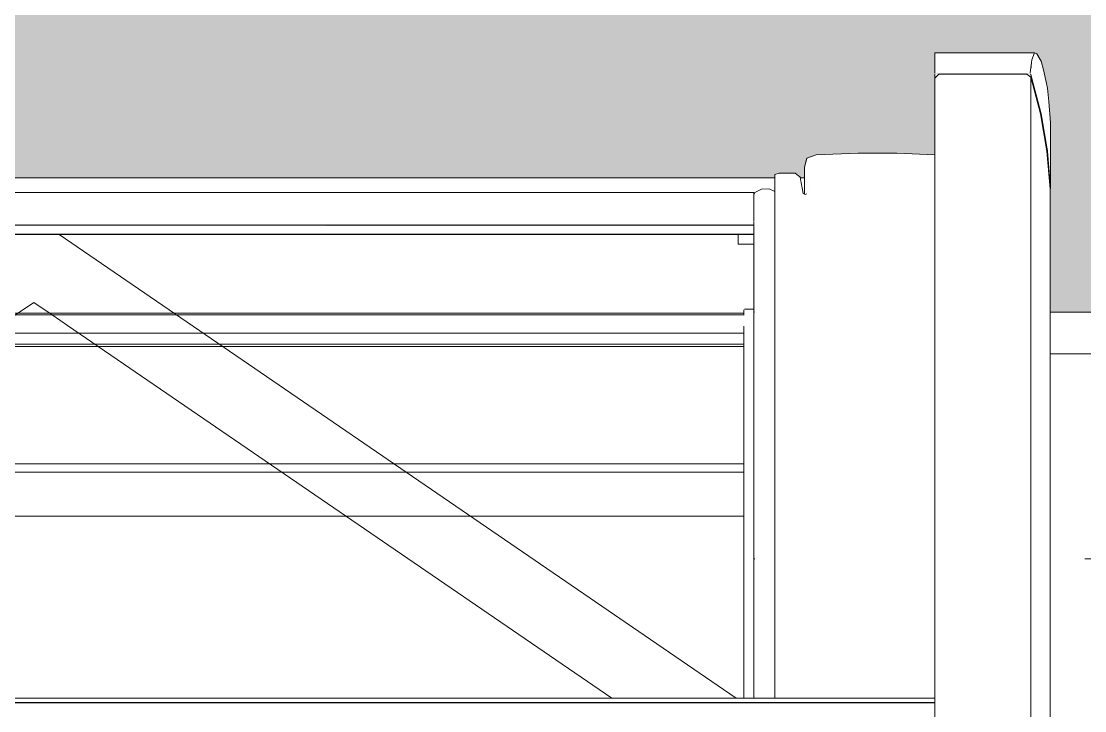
# Model space of a CAD drawing. Header units: metres. Extents: x -3 to 171, y -23 to 41.
# Drawn here: x 8.1647 to 8.61, y -0.8992 to -0.6104 of the extents above; entities that cross this region are included whole.
import ezdxf

# ---------------------------------------------------------------- set-up
doc = ezdxf.new("R2010")
doc.units = ezdxf.units.M
doc.header["$MEASUREMENT"] = 0
doc.set_wipeout_variables(frame=1)
doc.linetypes.add('Wipeout_Contour', pattern=[1, 0, -1])
for name, color, linetype in [('6._Dach PP STG1_1_310 Dachkonstruktion massiv', 7, 'Continuous'), ('6._Dach PP STG1_1_320 Dachstuhl', 7, 'Continuous'), ('6._Dach PP STG1_1_325 Dachfenster', 7, 'Continuous'), ('6._Dach PP STG1_1_330 Dachaufbau', 7, 'Continuous')]:
    doc.layers.add(name, color=color, linetype=linetype)

msp = doc.modelspace()

# ---------------------------------------------------------------- linework, layer by layer
at = {"layer": '6._Dach PP STG1_1_310 Dachkonstruktion massiv', "color": 7, "linetype": 'Continuous', "lineweight": 18, "ltscale": 1000, "flags": 128}
msp.add_lwpolyline([(11.16835, -0.83512), (7.80835, -0.83512)], dxfattribs=at)
at = {"layer": '6._Dach PP STG1_1_325 Dachfenster', "color": 7, "linetype": 'Continuous', "lineweight": 13, "ltscale": 1000, "true_color": 0xf4f4f4, "flags": 128}
msp.add_lwpolyline([(8.4673, -0.85476), (7.8727, -0.85476)], dxfattribs=at)

# ---------------------------------------------------------------- wipeouts: each hides what was drawn before it
at = {"color": 254, "linetype": 'Wipeout_Contour', "lineweight": 0, "ltscale": 38.158556}
msp.add_wipeout([(11.16835, -0.73222), (7.80835, -0.73222), (7.80835, -0.76511), (11.16835, -0.76511)], dxfattribs=at).dxf.layer = '6._Dach PP STG1_1_330 Dachaufbau'

# ---------------------------------------------------------------- next in the draw order: hatches: boundary and pattern name
at = {"layer": '6._Dach PP STG1_1_330 Dachaufbau', "linetype": 'Continuous', "lineweight": 0, "true_color": 0x000000}
h = msp.add_hatch(color=18, dxfattribs=at)
h.paths.add_polyline_path([(6.325, -0.39851), (6.325, -1.51148), (12.655, -1.51148), (12.655, -0.39851)])
h.paths.add_polyline_path([(7.80835, -1.24173), (7.80835, -0.73222), (11.16835, -0.73222), (11.16835, -1.24173)], flags=0)

# ---------------------------------------------------------------- next in the draw order: linework, layer by layer
at = {"layer": '6._Dach PP STG1_1_330 Dachaufbau', "color": 7, "linetype": 'Continuous', "lineweight": 18, "ltscale": 1000, "flags": 128}
msp.add_lwpolyline([(11.16835, -0.73222), (7.80835, -0.73222)], dxfattribs=at)

# ---------------------------------------------------------------- next in the draw order: wipeouts: each hides what was drawn before it
at = {"color": 254, "linetype": 'Wipeout_Contour', "lineweight": 0, "ltscale": 32.864357}
msp.add_wipeout([(7.8685, -0.69273), (8.4715, -0.69273), (8.4715, -0.68952), (7.8685, -0.68952)], dxfattribs=at).dxf.layer = '6._Dach PP STG1_1_325 Dachfenster'
at = {"color": 254, "linetype": 'Wipeout_Contour', "lineweight": 0, "ltscale": 32.866727}
msp.add_wipeout([(7.8686, -0.69624), (7.8686, -0.69965), (8.4714, -0.69965), (8.4714, -0.69624)], dxfattribs=at).dxf.layer = '6._Dach PP STG1_1_325 Dachfenster'
at = {"color": 254, "linetype": 'Wipeout_Contour', "lineweight": 0, "ltscale": 34.600574}
msp.add_wipeout([(8.61, -0.74974), (8.5955, -0.74975), (8.5955, -0.75477), (8.61, -0.75477)], dxfattribs=at).dxf.layer = '6._Dach PP STG1_1_325 Dachfenster'
at = {"color": 254, "linetype": 'Wipeout_Contour', "lineweight": 0, "ltscale": 38.186837}
msp.add_wipeout([(11.16835, -0.8121), (7.80835, -0.8121), (7.80835, -0.83559), (11.16835, -0.83559)], dxfattribs=at).dxf.layer = '6._Dach PP STG1_1_330 Dachaufbau'

# ---------------------------------------------------------------- next in the draw order: linework, layer by layer
at = {"layer": '6._Dach PP STG1_1_320 Dachstuhl', "color": 7, "linetype": 'Continuous', "lineweight": 18, "ltscale": 1000, "flags": 128}
msp.add_lwpolyline([(11.16835, -0.83559), (7.80835, -0.83559)], dxfattribs=at)
at = {"layer": '6._Dach PP STG1_1_325 Dachfenster', "color": 7, "linetype": 'Continuous', "lineweight": 13, "ltscale": 1000, "true_color": 0xf4f4f4, "flags": 128}
msp.add_lwpolyline([(7.8727, -0.83465), (8.4673, -0.83465)], dxfattribs=at)
at = {"layer": '6._Dach PP STG1_1_330 Dachaufbau', "color": 7, "linetype": 'Continuous', "lineweight": 18, "ltscale": 1000, "flags": 128}
msp.add_lwpolyline([(7.80835, -0.83559), (11.16835, -0.83559)], dxfattribs=at)

# ---------------------------------------------------------------- next in the draw order: wipeouts: each hides what was drawn before it
at = {"color": 254, "linetype": 'Wipeout_Contour', "lineweight": 0, "ltscale": 24.892085}
msp.add_wipeout([(7.8686, -0.69584), (8.4714, -0.69584), (7.8686, -0.69537)], dxfattribs=at).dxf.layer = '6._Dach PP STG1_1_325 Dachfenster'
at = {"color": 254, "linetype": 'Wipeout_Contour', "lineweight": 0, "ltscale": 38.173574}
msp.add_wipeout([(11.16835, -0.76511), (7.80835, -0.76511), (7.80835, -0.8121), (11.16835, -0.8121)], dxfattribs=at).dxf.layer = '6._Dach PP STG1_1_330 Dachaufbau'

# ---------------------------------------------------------------- next in the draw order: wipeouts: each hides what was drawn before it
at = {"color": 254, "linetype": 'Wipeout_Contour', "lineweight": 0, "ltscale": 34.150205}
msp.add_wipeout([(8.4821, -0.89401), (8.4887, -0.89401), (8.4887, -0.674), (8.4821, -0.674)], dxfattribs=at).dxf.layer = '6._Dach PP STG1_1_325 Dachfenster'
at = {"color": 254, "linetype": 'Wipeout_Contour', "lineweight": 0, "ltscale": 49.268545}
msp.add_wipeout([(7.8685, -0.6943), (7.8686, -0.69537), (8.4714, -0.69537), (8.4714, -0.69458), (8.4715, -0.69344), (7.8685, -0.69344)], dxfattribs=at).dxf.layer = '6._Dach PP STG1_1_325 Dachfenster'
at = {"color": 254, "linetype": 'Wipeout_Contour', "lineweight": 0, "ltscale": 98.232204}
msp.add_wipeout([(8.5955, -0.75477), (8.5955, -1.06427), (8.5963, -1.06932), (8.5976, -1.08603), (8.5976, -1.09471), (8.59761, -1.12357), (8.59762, -1.13397), (8.59763, -1.16316), (8.59763, -1.19678), (8.61, -1.19678), (8.61, -0.75477)], dxfattribs=at).dxf.layer = '6._Dach PP STG1_1_325 Dachfenster'

# ---------------------------------------------------------------- next in the draw order: wipeouts: each hides what was drawn before it
at = {"color": 254, "linetype": 'Wipeout_Contour', "lineweight": 0, "ltscale": 34.133404}
msp.add_wipeout([(8.4802, -0.67466), (8.4802, -0.89401), (8.4821, -0.89401), (8.4821, -0.674)], dxfattribs=at).dxf.layer = '6._Dach PP STG1_1_325 Dachfenster'
at = {"color": 254, "linetype": 'Wipeout_Contour', "lineweight": 0, "ltscale": 34.167862}
msp.add_wipeout([(8.4887, -0.674), (8.4887, -0.89401), (8.4908, -0.89401), (8.4908, -0.67569)], dxfattribs=at).dxf.layer = '6._Dach PP STG1_1_325 Dachfenster'
at = {"color": 254, "linetype": 'Wipeout_Contour', "lineweight": 0, "ltscale": 32.865008}
msp.add_wipeout([(7.8685, -0.69273), (7.8685, -0.69344), (8.4715, -0.69344), (8.4715, -0.69273)], dxfattribs=at).dxf.layer = '6._Dach PP STG1_1_325 Dachfenster'
at = {"color": 254, "linetype": 'Wipeout_Contour', "lineweight": 0, "ltscale": 24.892223}
msp.add_wipeout([(7.8686, -0.69624), (8.4714, -0.69624), (7.8686, -0.69584)], dxfattribs=at).dxf.layer = '6._Dach PP STG1_1_325 Dachfenster'

# ---------------------------------------------------------------- next in the draw order: wipeouts: each hides what was drawn before it
at = {"color": 254, "linetype": 'Wipeout_Contour', "lineweight": 0, "ltscale": 32.860059}
msp.add_wipeout([(8.4802, -0.67601), (7.8598, -0.67601), (7.8598, -0.67999), (8.4802, -0.67999)], dxfattribs=at).dxf.layer = '6._Dach PP STG1_1_325 Dachfenster'
at = {"color": 254, "linetype": 'Wipeout_Contour', "lineweight": 0, "ltscale": 34.182902}
msp.add_wipeout([(8.4929, -0.68293), (8.4929, -0.89401), (8.4937, -0.89401), (8.4937, -0.68263)], dxfattribs=at).dxf.layer = '6._Dach PP STG1_1_325 Dachfenster'

# ---------------------------------------------------------------- next in the draw order: linework, layer by layer
at = {"layer": '6._Dach PP STG1_1_325 Dachfenster', "color": 7, "linetype": 'Continuous', "lineweight": 13, "ltscale": 1000, "flags": 128}
msp.add_lwpolyline([(7.8598, -0.67601), (8.4802, -0.67601)], dxfattribs=at)

# ---------------------------------------------------------------- next in the draw order: wipeouts: each hides what was drawn before it
at = {"color": 254, "linetype": 'Wipeout_Contour', "lineweight": 0, "ltscale": 114.849793}
msp.add_wipeout([(7.8598, -0.67999), (7.8598, -0.6817), (7.8622, -0.6806), (7.8653, -0.6807), (7.8681, -0.6822), (7.8685, -0.6831), (7.8685, -0.68212), (8.4715, -0.68212), (8.4715, -0.6831), (8.4719, -0.6822), (8.4747, -0.6807), (8.4778, -0.6806), (8.4802, -0.6817), (8.4802, -0.67999)], dxfattribs=at).dxf.layer = '6._Dach PP STG1_1_325 Dachfenster'
at = {"color": 254, "linetype": 'Wipeout_Contour', "lineweight": 0, "ltscale": 34.179746}
msp.add_wipeout([(8.4921, -0.68255), (8.4921, -0.89401), (8.4929, -0.89401), (8.4929, -0.68293)], dxfattribs=at).dxf.layer = '6._Dach PP STG1_1_325 Dachfenster'

# ---------------------------------------------------------------- next in the draw order: wipeouts: each hides what was drawn before it
at = {"color": 254, "linetype": 'Wipeout_Contour', "lineweight": 0, "ltscale": 34.188949}
msp.add_wipeout([(8.4957, -0.67577), (8.4937, -0.68263), (8.4937, -0.89401), (8.4957, -0.89401)], dxfattribs=at).dxf.layer = '6._Dach PP STG1_1_325 Dachfenster'
at = {"color": 254, "linetype": 'Wipeout_Contour', "lineweight": 0, "ltscale": 34.125982}
msp.add_wipeout([(8.4778, -0.6806), (8.4778, -0.89401), (8.4802, -0.89401), (8.4802, -0.6817)], dxfattribs=at).dxf.layer = '6._Dach PP STG1_1_325 Dachfenster'
at = {"color": 254, "linetype": 'Wipeout_Contour', "lineweight": 0, "ltscale": 32.862164}
msp.add_wipeout([(7.8685, -0.68212), (7.8685, -0.68725), (8.4715, -0.68725), (8.4715, -0.68212)], dxfattribs=at).dxf.layer = '6._Dach PP STG1_1_325 Dachfenster'

# ---------------------------------------------------------------- next in the draw order: wipeouts: each hides what was drawn before it
at = {"color": 254, "linetype": 'Wipeout_Contour', "lineweight": 0, "ltscale": 34.176195}
msp.add_wipeout([(8.4908, -0.67569), (8.4908, -0.89401), (8.4921, -0.89401), (8.4921, -0.68255)], dxfattribs=at).dxf.layer = '6._Dach PP STG1_1_325 Dachfenster'
at = {"color": 254, "linetype": 'Wipeout_Contour', "lineweight": 0, "ltscale": 34.233514}
msp.add_wipeout([(8.4975, -0.89401), (8.5151, -0.89401), (8.5151, -0.67361), (8.4975, -0.67436)], dxfattribs=at).dxf.layer = '6._Dach PP STG1_1_325 Dachfenster'
at = {"color": 254, "linetype": 'Wipeout_Contour', "lineweight": 0, "ltscale": 32.863403}
msp.add_wipeout([(7.8685, -0.68725), (7.8685, -0.68952), (8.4715, -0.68952), (8.4715, -0.68725)], dxfattribs=at).dxf.layer = '6._Dach PP STG1_1_325 Dachfenster'

# ---------------------------------------------------------------- next in the draw order: wipeouts: each hides what was drawn before it
at = {"color": 254, "linetype": 'Wipeout_Contour', "lineweight": 0, "ltscale": 34.19504}
msp.add_wipeout([(8.4975, -0.67436), (8.4957, -0.67577), (8.4957, -0.89401), (8.4975, -0.89401)], dxfattribs=at).dxf.layer = '6._Dach PP STG1_1_325 Dachfenster'
at = {"color": 254, "linetype": 'Wipeout_Contour', "lineweight": 0, "ltscale": 34.30052}
msp.add_wipeout([(8.5151, -0.67361), (8.5151, -0.89401), (8.5313, -0.89401), (8.5313, -0.67361)], dxfattribs=at).dxf.layer = '6._Dach PP STG1_1_325 Dachfenster'
at = {"color": 254, "linetype": 'Wipeout_Contour', "lineweight": 0, "ltscale": 43.55546}
msp.add_wipeout([(8.4714, -0.69458), (8.4714, -0.89401), (8.4719, -0.6822), (8.4715, -0.6831), (8.4715, -0.6943)], dxfattribs=at).dxf.layer = '6._Dach PP STG1_1_325 Dachfenster'

# ---------------------------------------------------------------- next in the draw order: wipeouts: each hides what was drawn before it
at = {"color": 254, "linetype": 'Wipeout_Contour', "lineweight": 0, "ltscale": 34.317787}
msp.add_wipeout([(8.4937, -0.68254), (8.4927, -0.67149), (8.4927, -0.68284), (8.4936, -0.68268)], dxfattribs=at).dxf.layer = '6._Dach PP STG1_1_325 Dachfenster'
at = {"color": 254, "linetype": 'Wipeout_Contour', "lineweight": 0, "ltscale": 34.36449}
msp.add_wipeout([(8.5313, -0.89401), (8.5472, -0.89401), (8.5472, -0.67429), (8.5313, -0.67361)], dxfattribs=at).dxf.layer = '6._Dach PP STG1_1_325 Dachfenster'
at = {"color": 254, "linetype": 'Wipeout_Contour', "lineweight": 0, "ltscale": 34.103407}
msp.add_wipeout([(8.4719, -0.89401), (8.4747, -0.89401), (8.4747, -0.6807), (8.4719, -0.6822)], dxfattribs=at).dxf.layer = '6._Dach PP STG1_1_325 Dachfenster'

# ---------------------------------------------------------------- next in the draw order: linework, layer by layer
at = {"layer": '6._Dach PP STG1_1_325 Dachfenster', "color": 7, "linetype": 'Continuous', "lineweight": 13, "ltscale": 1000, "flags": 128}
for points in [[(7.8685, -0.68212), (8.4715, -0.68212)], [(8.4715, -0.6943), (8.4715, -0.69344), (8.4715, -0.69273), (8.4715, -0.68952), (8.4715, -0.68725), (8.4715, -0.68212)], [(8.4715, -0.6831), (8.4719, -0.6822)], [(7.8686, -0.69584), (8.4714, -0.69584)]]:
    msp.add_lwpolyline(points, dxfattribs=at)

# ---------------------------------------------------------------- next in the draw order: wipeouts: each hides what was drawn before it
at = {"color": 254, "linetype": 'Wipeout_Contour', "lineweight": 0, "ltscale": 34.423962}
msp.add_wipeout([(8.49372, -0.66792), (8.4927, -0.67149), (8.4937, -0.68254), (8.4957, -0.67577)], dxfattribs=at).dxf.layer = '6._Dach PP STG1_1_325 Dachfenster'
at = {"color": 254, "linetype": 'Wipeout_Contour', "lineweight": 0, "ltscale": 34.312934}
msp.add_wipeout([(8.5472, -0.66635), (8.5313, -0.66567), (8.5313, -0.67361), (8.5472, -0.67429)], dxfattribs=at).dxf.layer = '6._Dach PP STG1_1_325 Dachfenster'
at = {"color": 254, "linetype": 'Wipeout_Contour', "lineweight": 0, "ltscale": 34.114804}
msp.add_wipeout([(8.4747, -0.6807), (8.4747, -0.89401), (8.4778, -0.89401), (8.4778, -0.6806)], dxfattribs=at).dxf.layer = '6._Dach PP STG1_1_325 Dachfenster'
at = {"color": 254, "linetype": 'Wipeout_Contour', "lineweight": 0, "ltscale": 32.838446}
msp.add_wipeout([(8.18058, -0.69974), (8.4641, -0.89401), (8.4714, -0.89401), (8.4714, -0.69974)], dxfattribs=at).dxf.layer = '6._Dach PP STG1_1_325 Dachfenster'

# ---------------------------------------------------------------- next in the draw order: linework, layer by layer
at = {"layer": '6._Dach PP STG1_1_325 Dachfenster', "color": 7, "linetype": 'Continuous', "lineweight": 13, "ltscale": 1000, "flags": 128}
for points in [[(8.4719, -0.6822), (8.4747, -0.6807)], [(8.4747, -0.6807), (8.4778, -0.6806)], [(8.4778, -0.6806), (8.4802, -0.6817)], [(8.4673, -0.73126), (8.4673, -0.73343)], [(8.4714, -0.73098), (8.4675, -0.73098)]]:
    msp.add_lwpolyline(points, dxfattribs=at)

# ---------------------------------------------------------------- next in the draw order: wipeouts: each hides what was drawn before it
at = {"color": 254, "linetype": 'Wipeout_Contour', "lineweight": 0, "ltscale": 101.044423}
msp.add_wipeout([(8.58728, -0.63242), (8.5472, -0.63242), (8.5472, -0.63422), (8.5489, -0.63261), (8.5857, -0.63261), (8.5875, -0.63384), (8.5915, -0.64922), (8.5942, -0.66489), (8.5955, -0.68065), (8.5944, -0.66489), (8.5917, -0.64922), (8.5877, -0.63384)], dxfattribs=at).dxf.layer = '6._Dach PP STG1_1_325 Dachfenster'
at = {"color": 254, "linetype": 'Wipeout_Contour', "lineweight": 0, "ltscale": 25.082027}
msp.add_wipeout([(8.4975, -0.66642), (8.4937, -0.66783), (8.4975, -0.67436)], dxfattribs=at).dxf.layer = '6._Dach PP STG1_1_325 Dachfenster'
at = {"color": 254, "linetype": 'Wipeout_Contour', "lineweight": 0, "ltscale": 32.904908}
msp.add_wipeout([(8.15942, -0.69974), (7.8759, -0.89401), (8.4641, -0.89401), (8.18058, -0.69974)], dxfattribs=at).dxf.layer = '6._Dach PP STG1_1_325 Dachfenster'

# ---------------------------------------------------------------- next in the draw order: linework, layer by layer
at = {"layer": '6._Dach PP STG1_1_325 Dachfenster', "color": 7, "linetype": 'Continuous', "lineweight": 13, "ltscale": 1000, "flags": 128}
for points in [[(7.8686, -0.69965), (8.4714, -0.69965)], [(7.8686, -0.69974), (8.4714, -0.69974)], [(8.4649, -0.69982), (8.4649, -0.70059)], [(8.4649, -0.7038), (8.4649, -0.70059)], [(8.4714, -0.7038), (8.4649, -0.7038)], [(7.87257, -0.73343), (8.46743, -0.73343)], [(7.8727, -0.73275), (8.4673, -0.73275)], [(7.8727, -0.7411), (8.4673, -0.7411)], [(7.8727, -0.74563), (8.4673, -0.74563)], [(7.8727, -0.74673), (8.4673, -0.74673)], [(7.8727, -0.79585), (8.4673, -0.79585)], [(7.8727, -0.79923), (8.4673, -0.79923)], [(7.8727, -0.81769), (8.4673, -0.81769)]]:
    msp.add_lwpolyline(points, dxfattribs=at)

# ---------------------------------------------------------------- next in the draw order: wipeouts: each hides what was drawn before it
at = {"color": 254, "linetype": 'Wipeout_Contour', "lineweight": 0, "ltscale": 42.534052}
msp.add_wipeout([(8.58782, -0.62659), (8.5472, -0.62659), (8.5472, -0.63204), (8.58719, -0.63204), (8.5877, -0.62777)], dxfattribs=at).dxf.layer = '6._Dach PP STG1_1_325 Dachfenster'
at = {"color": 254, "linetype": 'Wipeout_Contour', "lineweight": 0, "ltscale": 51.469872}
msp.add_wipeout([(8.5927, -0.63076), (8.5917, -0.6272), (8.5917, -0.64922), (8.5944, -0.66489), (8.5944, -0.63845), (8.59401, -0.63647)], dxfattribs=at).dxf.layer = '6._Dach PP STG1_1_325 Dachfenster'
at = {"color": 254, "linetype": 'Wipeout_Contour', "lineweight": 0, "ltscale": 25.604505}
msp.add_wipeout([(8.4975, -0.67436), (8.4937, -0.66783), (8.4957, -0.67577)], dxfattribs=at).dxf.layer = '6._Dach PP STG1_1_325 Dachfenster'

# ---------------------------------------------------------------- next in the draw order: linework, layer by layer
at = {"layer": '6._Dach PP STG1_1_325 Dachfenster', "color": 7, "linetype": 'Continuous', "lineweight": 13, "ltscale": 1000, "flags": 128}
msp.add_lwpolyline([(8.4927, -0.67149), (8.4937, -0.66783)], dxfattribs=at)

# ---------------------------------------------------------------- next in the draw order: wipeouts: each hides what was drawn before it
at = {"color": 254, "linetype": 'Wipeout_Contour', "lineweight": 0, "ltscale": 34.449731}
msp.add_wipeout([(8.58903, -0.62373), (8.5472, -0.62373), (8.5472, -0.62659), (8.58782, -0.62659)], dxfattribs=at).dxf.layer = '6._Dach PP STG1_1_325 Dachfenster'
at = {"color": 254, "linetype": 'Wipeout_Contour', "lineweight": 0, "ltscale": 34.42568}
msp.add_wipeout([(8.5472, -0.63422), (8.5472, -1.03016), (8.5489, -1.03016), (8.5489, -0.63261)], dxfattribs=at).dxf.layer = '6._Dach PP STG1_1_325 Dachfenster'
at = {"color": 254, "linetype": 'Wipeout_Contour', "lineweight": 0, "ltscale": 43.203885}
msp.add_wipeout([(8.5944, -0.63845), (8.5944, -0.66489), (8.5957, -0.68065), (8.5957, -0.65301), (8.59493, -0.64404)], dxfattribs=at).dxf.layer = '6._Dach PP STG1_1_325 Dachfenster'
at = {"color": 254, "linetype": 'Wipeout_Contour', "lineweight": 0, "ltscale": 34.179549}
msp.add_wipeout([(8.4975, -0.66642), (8.4975, -0.67436), (8.5151, -0.67361), (8.5151, -0.66567)], dxfattribs=at).dxf.layer = '6._Dach PP STG1_1_325 Dachfenster'
at = {"color": 254, "linetype": 'Wipeout_Contour', "lineweight": 0, "ltscale": 33.728056}
msp.add_wipeout([(8.4927, -0.67601), (8.49086, -0.67601), (8.49161, -0.67999), (8.4927, -0.67999)], dxfattribs=at).dxf.layer = '6._Dach PP STG1_1_325 Dachfenster'

# ---------------------------------------------------------------- next in the draw order: linework, layer by layer
at = {"layer": '6._Dach PP STG1_1_325 Dachfenster', "color": 7, "linetype": 'Continuous', "lineweight": 13, "ltscale": 1000, "flags": 128}
for points in [[(8.4802, -0.67466), (8.4821, -0.674), (8.4887, -0.674)], [(8.4887, -0.674), (8.4908, -0.67569)], [(8.49086, -0.67601), (8.4927, -0.67601)]]:
    msp.add_lwpolyline(points, dxfattribs=at)

# ---------------------------------------------------------------- next in the draw order: wipeouts: each hides what was drawn before it
at = {"color": 254, "linetype": 'Wipeout_Contour', "lineweight": 0, "ltscale": 68.965109}
msp.add_wipeout([(8.5877, -0.62777), (8.5877, -0.63384), (8.5917, -0.64922), (8.5917, -0.6272), (8.5914, -0.6265), (8.59, -0.62414), (8.58903, -0.62373), (8.58782, -0.62659)], dxfattribs=at).dxf.layer = '6._Dach PP STG1_1_325 Dachfenster'
at = {"color": 254, "linetype": 'Wipeout_Contour', "lineweight": 0, "ltscale": 34.256712}
msp.add_wipeout([(8.5151, -0.66567), (8.5151, -0.67361), (8.5313, -0.67361), (8.5313, -0.66567)], dxfattribs=at).dxf.layer = '6._Dach PP STG1_1_325 Dachfenster'
at = {"color": 254, "linetype": 'Wipeout_Contour', "lineweight": 0, "ltscale": 33.680903}
msp.add_wipeout([(8.49161, -0.67999), (8.4921, -0.68255), (8.4927, -0.68284), (8.4927, -0.67999)], dxfattribs=at).dxf.layer = '6._Dach PP STG1_1_325 Dachfenster'

# ---------------------------------------------------------------- next in the draw order: linework, layer by layer
at = {"layer": '6._Dach PP STG1_1_325 Dachfenster', "color": 7, "linetype": 'Continuous', "lineweight": 13, "ltscale": 1000, "flags": 128}
for points in [[(8.58903, -0.62373), (8.5472, -0.62373)], [(8.4927, -0.68284), (8.4927, -0.67149)], [(8.4908, -0.67569), (8.4921, -0.68255)], [(8.4921, -0.68255), (8.4929, -0.68293)], [(8.4929, -0.68293), (8.4936, -0.68268)]]:
    msp.add_lwpolyline(points, dxfattribs=at)

# ---------------------------------------------------------------- next in the draw order: wipeouts: each hides what was drawn before it
at = {"color": 254, "linetype": 'Wipeout_Contour', "lineweight": 0, "ltscale": 25.38043}
msp.add_wipeout([(8.58719, -0.63204), (8.5877, -0.63384), (8.5877, -0.62777)], dxfattribs=at).dxf.layer = '6._Dach PP STG1_1_325 Dachfenster'
at = {"color": 254, "linetype": 'Wipeout_Contour', "lineweight": 0, "ltscale": 43.031362}
msp.add_wipeout([(8.5915, -0.64922), (8.5915, -1.04422), (8.5937, -1.05292), (8.5942, -1.05607), (8.5942, -0.66489)], dxfattribs=at).dxf.layer = '6._Dach PP STG1_1_325 Dachfenster'

# ---------------------------------------------------------------- next in the draw order: wipeouts: each hides what was drawn before it
at = {"color": 254, "linetype": 'Wipeout_Contour', "lineweight": 0, "ltscale": 70.479067}
msp.add_wipeout([(8.5915, -0.64922), (8.5875, -0.63384), (8.5875, -1.03123), (8.5877, -1.0319), (8.58811, -1.03349), (8.5885, -1.03411), (8.5896, -1.03671), (8.5915, -1.04422)], dxfattribs=at).dxf.layer = '6._Dach PP STG1_1_325 Dachfenster'
at = {"color": 254, "linetype": 'Wipeout_Contour', "lineweight": 0, "ltscale": 34.623606}
msp.add_wipeout([(8.5942, -0.66489), (8.5942, -1.05607), (8.5955, -1.06427), (8.5955, -0.68065)], dxfattribs=at).dxf.layer = '6._Dach PP STG1_1_325 Dachfenster'

# ---------------------------------------------------------------- next in the draw order: linework, layer by layer
at = {"layer": '6._Dach PP STG1_1_325 Dachfenster', "color": 7, "linetype": 'Continuous', "lineweight": 13, "ltscale": 1000, "flags": 128}
for points in [[(8.5957, -0.68065), (8.5957, -0.65301)], [(8.5955, -0.68065), (8.5955, -1.06427)], [(8.6245, -0.74975), (8.61, -0.74974), (8.5955, -0.74975)]]:
    msp.add_lwpolyline(points, dxfattribs=at)

# ---------------------------------------------------------------- next in the draw order: wipeouts: each hides what was drawn before it
at = {"color": 254, "linetype": 'Wipeout_Contour', "lineweight": 0, "ltscale": 34.502292}
msp.add_wipeout([(8.5489, -0.63261), (8.5489, -1.03016), (8.5857, -1.03016), (8.5857, -0.63261)], dxfattribs=at).dxf.layer = '6._Dach PP STG1_1_325 Dachfenster'

# ---------------------------------------------------------------- next in the draw order: linework, layer by layer
at = {"layer": '6._Dach PP STG1_1_325 Dachfenster', "color": 7, "linetype": 'Continuous', "lineweight": 13, "ltscale": 1000, "flags": 128}
for points in [[(8.5472, -0.63204), (8.5472, -0.62659), (8.5472, -0.62373)], [(8.5472, -0.63422), (8.5472, -0.63242)], [(8.5489, -0.63261), (8.5472, -0.63422)], [(8.4937, -0.66783), (8.4975, -0.66642), (8.5151, -0.66567), (8.5313, -0.66567), (8.5472, -0.66635)]]:
    msp.add_lwpolyline(points, dxfattribs=at)

# ---------------------------------------------------------------- next in the draw order: wipeouts: each hides what was drawn before it
at = {"color": 254, "linetype": 'Wipeout_Contour', "lineweight": 0, "ltscale": 42.991372}
msp.add_wipeout([(8.5857, -0.63261), (8.5857, -1.03016), (8.58717, -1.03016), (8.5875, -1.03123), (8.5875, -0.63384)], dxfattribs=at).dxf.layer = '6._Dach PP STG1_1_325 Dachfenster'
at = {"color": 254, "linetype": 'Wipeout_Contour', "lineweight": 0, "ltscale": 32.947013}
msp.add_wipeout([(8.5472, -0.89401), (7.7928, -0.89401), (7.7928, -0.89575), (8.5472, -0.89575)], dxfattribs=at).dxf.layer = '6._Dach PP STG1_1_325 Dachfenster'

# ---------------------------------------------------------------- next in the draw order: linework, layer by layer
at = {"layer": '6._Dach PP STG1_1_325 Dachfenster', "color": 7, "linetype": 'Continuous', "lineweight": 13, "ltscale": 1000, "flags": 128}
for points in [[(8.58719, -0.63204), (8.5877, -0.62777), (8.58782, -0.62659), (8.58903, -0.62373), (8.59, -0.62414), (8.5914, -0.6265), (8.5917, -0.6272), (8.5927, -0.63076), (8.59401, -0.63647), (8.5944, -0.63845), (8.59493, -0.64404), (8.5957, -0.65301)], [(8.5857, -0.63261), (8.5489, -0.63261)], [(8.5875, -0.63384), (8.5857, -0.63261)], [(8.5957, -0.68065), (8.5944, -0.66489), (8.5917, -0.64922), (8.5877, -0.63384), (8.58728, -0.63242)], [(8.5875, -0.63384), (8.5875, -1.03123)], [(8.5955, -0.68065), (8.5942, -0.66489), (8.5915, -0.64922), (8.5875, -0.63384)]]:
    msp.add_lwpolyline(points, dxfattribs=at)

# ---------------------------------------------------------------- next in the draw order: wipeouts: each hides what was drawn before it
at = {"color": 254, "linetype": 'Wipeout_Contour', "lineweight": 0, "ltscale": 32.947598}
msp.add_wipeout([(8.5472, -0.89593), (7.7928, -0.89593), (7.7928, -0.89652), (8.5472, -0.89652)], dxfattribs=at).dxf.layer = '6._Dach PP STG1_1_325 Dachfenster'

# ---------------------------------------------------------------- next in the draw order: wipeouts: each hides what was drawn before it
at = {"color": 254, "linetype": 'Wipeout_Contour', "lineweight": 0, "ltscale": 32.948608}
msp.add_wipeout([(7.7928, -0.89922), (8.5472, -0.89922), (8.5472, -0.89768), (7.7928, -0.89768)], dxfattribs=at).dxf.layer = '6._Dach PP STG1_1_325 Dachfenster'

# ---------------------------------------------------------------- next in the draw order: wipeouts: each hides what was drawn before it
at = {"color": 254, "linetype": 'Wipeout_Contour', "lineweight": 0, "ltscale": 24.890494}
msp.add_wipeout([(7.7928, -0.89593), (8.5472, -0.89593), (7.7928, -0.89575)], dxfattribs=at).dxf.layer = '6._Dach PP STG1_1_325 Dachfenster'

# ---------------------------------------------------------------- next in the draw order: linework, layer by layer
at = {"layer": '6._Dach PP STG1_1_325 Dachfenster', "color": 7, "linetype": 'Continuous', "lineweight": 13, "ltscale": 1000, "flags": 128}
for points in [[(8.4802, -0.67466), (8.4802, -0.89401)], [(8.4714, -0.69458), (8.4714, -0.89401)], [(8.18058, -0.69974), (8.4641, -0.89401)], [(8.17, -0.7282), (8.16236, -0.73343), (8.15587, -0.73788), (7.92801, -0.89401)], [(8.17, -0.7282), (8.17764, -0.73343), (8.18413, -0.73788), (8.41199, -0.89401)], [(8.4673, -0.73814), (8.4673, -0.89401)], [(8.5472, -0.89401), (7.7928, -0.89401)]]:
    msp.add_lwpolyline(points, dxfattribs=at)

# ---------------------------------------------------------------- next in the draw order: wipeouts: each hides what was drawn before it
at = {"color": 254, "linetype": 'Wipeout_Contour', "lineweight": 0, "ltscale": 32.947998}
msp.add_wipeout([(8.5472, -0.89652), (7.7928, -0.89652), (7.7928, -0.89768), (8.5472, -0.89768)], dxfattribs=at).dxf.layer = '6._Dach PP STG1_1_325 Dachfenster'

# ---------------------------------------------------------------- next in the draw order: linework, layer by layer
at = {"layer": '6._Dach PP STG1_1_325 Dachfenster', "color": 7, "linetype": 'Continuous', "lineweight": 13, "ltscale": 1000, "flags": 128}
for points in [[(8.5472, -0.63422), (8.5472, -1.03016)], [(8.5472, -0.89575), (7.7928, -0.89575)]]:
    msp.add_lwpolyline(points, dxfattribs=at)

doc.saveas('drawing.dxf')
